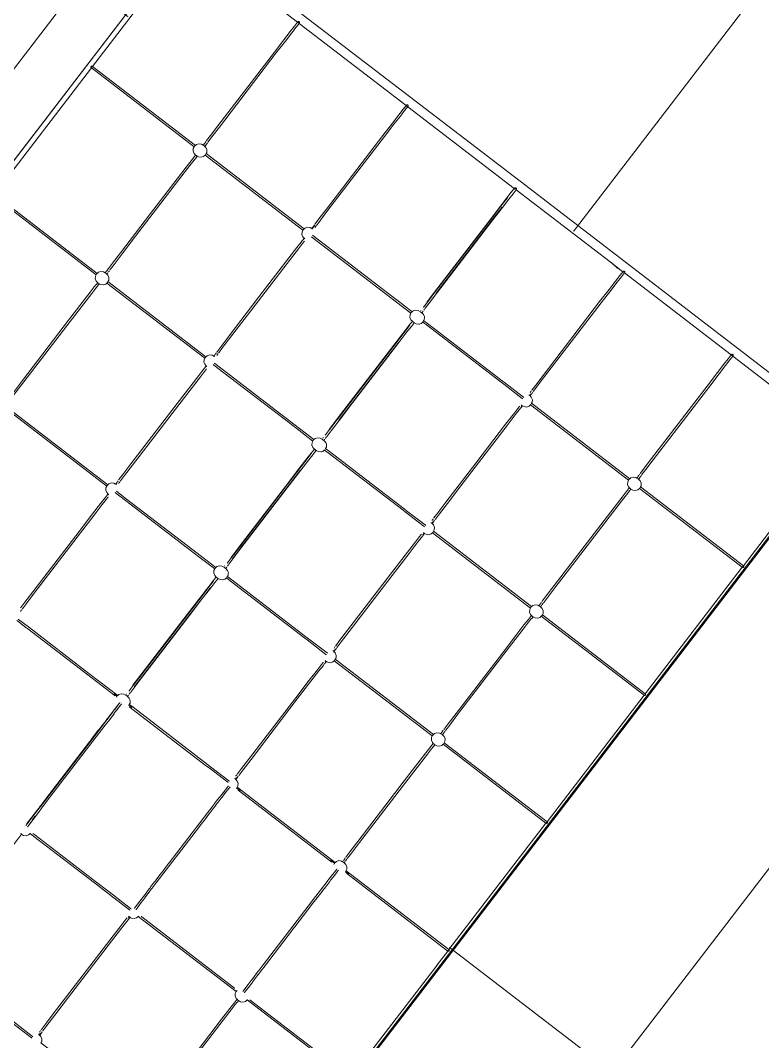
# Model space of a CAD drawing. Header units: metres. Extents: x 2712 to 2857, y 1386 to 1404.
# Drawn here: x 2717.878 to 2718.572, y 1393.608 to 1394.563 of the extents above; entities that cross this region are included whole.
import ezdxf

# ---------------------------------------------------------------- set-up
doc = ezdxf.new("R2010")
doc.units = ezdxf.units.M
doc.set_wipeout_variables(frame=1)
doc.layers.add('MOBILIARIO', color=35, linetype='Continuous', lineweight=0)

msp = doc.modelspace()

# ---------------------------------------------------------------- hatches: boundary and pattern name
at = {"layer": 'MOBILIARIO', "lineweight": 5, "true_color": 0xc7c8ca}
h = msp.add_hatch(dxfattribs=at)
h.set_pattern_fill('ANSI37', color=9, scale=0.16, angle=187.5)
h.set_pattern_definition([(232.5, (2961.3069, 1433.8867), (0.4030235, -0.3092508), []), (322.5, (2961.3069, 1433.8867), (0.3092508, 0.4030235), [])])
h.paths.add_polyline_path([(2720.72921, 1393.10169), (2717.54582, 1395.53835), (2715.71802, 1393.13999), (2718.90141, 1390.70333)])

# ---------------------------------------------------------------- next in the draw order: wipeouts: each hides what was drawn before it
msp.add_wipeout([(2716.84192, 1393.08188), (2717.449, 1392.61452), (2718.64615, 1394.17361), (2718.0358, 1394.64127), (2716.84259, 1393.08271)]).dxf.layer = 'MOBILIARIO'

# ---------------------------------------------------------------- next in the draw order: linework, layer by layer
at = {"layer": 'MOBILIARIO'}
for p, q in [((2718.13784, 1394.56087), (2718.13765, 1394.56101)), ((2718.13836, 1394.56047), (2718.13803, 1394.56072)), ((2717.9438, 1394.51952), (2717.94385, 1394.51973)), ((2717.94454, 1394.5192), (2717.94431, 1394.5189)), ((2717.94493, 1394.51971), (2717.94468, 1394.51937)), ((2718.2393, 1394.48303), (2718.23904, 1394.48322)), ((2718.23977, 1394.48266), (2718.23951, 1394.48286)), ((2718.04224, 1394.43662), (2718.04246, 1394.4365)), ((2718.34063, 1394.40529), (2718.34045, 1394.40542)), ((2718.34115, 1394.40488), (2718.341, 1394.405)), ((2718.15082, 1394.36816), (2718.15118, 1394.36796)), ((2718.14369, 1394.35887), (2718.14363, 1394.35878)), ((2717.95993, 1394.32743), (2717.96001, 1394.32755)), ((2718.44209, 1394.32744), (2718.44183, 1394.32764)), ((2718.44257, 1394.32708), (2718.4423, 1394.32728)), ((2718.25238, 1394.29172), (2718.2525, 1394.29189)), ((2718.24514, 1394.28098), (2718.24525, 1394.28092)), ((2718.24587, 1394.2804), (2718.24531, 1394.28098)), ((2718.2548, 1394.28144), (2718.255, 1394.28182)), ((2718.05947, 1394.24908), (2718.05918, 1394.24871)), ((2718.5435, 1394.24964), (2718.54325, 1394.24984)), ((2718.54405, 1394.24922), (2718.54379, 1394.24942)), ((2718.05205, 1394.23941), (2718.05178, 1394.23907)), ((2718.35362, 1394.21257), (2718.35398, 1394.21238)), ((2718.34677, 1394.20299), (2718.34649, 1394.20328)), ((2718.16083, 1394.17236), (2718.16064, 1394.17215)), ((2718.16129, 1394.17246), (2718.16135, 1394.17254)), ((2718.16143, 1394.17265), (2718.16152, 1394.17277)), ((2718.16177, 1394.17), (2718.16266, 1394.1712)), ((2718.16236, 1394.16111), (2718.16257, 1394.16128)), ((2718.16284, 1394.16153), (2718.163, 1394.16167)), ((2717.96762, 1394.12937), (2717.96727, 1394.12891)), ((2717.96014, 1394.11961), (2717.95994, 1394.11935)), ((2718.4576, 1394.12586), (2718.45797, 1394.12664)), ((2718.26198, 1394.09312), (2718.26233, 1394.09293)), ((2718.25512, 1394.08353), (2718.25485, 1394.08382)), ((2718.06899, 1394.05265), (2718.06879, 1394.05243)), ((2718.55338, 1394.05162), (2718.55361, 1394.05192)), ((2718.55374, 1394.0521), (2718.554, 1394.05243)), ((2718.06159, 1394.04173), (2718.06179, 1394.04162)), ((2718.07053, 1394.04138), (2718.07072, 1394.04154)), ((2718.07085, 1394.04166), (2718.07101, 1394.0418)), ((2718.07124, 1394.04217), (2718.07134, 1394.04235)), ((2718.36456, 1394.01441), (2718.36545, 1394.01562)), ((2718.36599, 1394.00648), (2718.36617, 1394.00687)), ((2718.17007, 1393.97332), (2718.17042, 1393.97313)), ((2718.16322, 1393.96373), (2718.16294, 1393.96402)), ((2717.9676, 1393.92983), (2717.96805, 1393.9307)), ((2717.97714, 1393.93293), (2717.97694, 1393.93271)), ((2718.46176, 1393.9322), (2718.46189, 1393.93237)), ((2718.46215, 1393.9327), (2718.46239, 1393.93302)), ((2718.27365, 1393.88608), (2718.2738, 1393.88622)), ((2718.27403, 1393.88659), (2718.27431, 1393.88716)), ((2718.07822, 1393.8536), (2718.07858, 1393.85341)), ((2718.36991, 1393.81248), (2718.36979, 1393.81232)), ((2718.37018, 1393.81282), (2718.3703, 1393.81299)), ((2717.8778, 1393.80235), (2717.87793, 1393.80228)), ((2717.87848, 1393.80182), (2717.87807, 1393.80225)), ((2718.1717, 1393.77445), (2718.16793, 1393.77735)), ((2718.1823, 1393.76709), (2718.18247, 1393.76746)), ((2717.97953, 1393.7243), (2717.97898, 1393.72487)), ((2718.27808, 1393.69277), (2718.27834, 1393.69312)), ((2718.07863, 1393.65538), (2718.07975, 1393.65452)), ((2717.8944, 1393.61462), (2717.89509, 1393.61424))]:
    msp.add_line(p, q, dxfattribs=at)
for points in [[(2718.02815, 1394.6344), (2718.0277, 1394.63404), (2718.02705, 1394.63332), (2718.02635, 1394.63251), (2718.02378, 1394.62948), (2718.02078, 1394.62578), (2718.00974, 1394.61156), (2717.97903, 1394.57167), (2716.89401, 1393.15738), (2716.86344, 1393.11739)], [(2718.05126, 1394.44413), (2718.05029, 1394.44515), (2718.04943, 1394.44603), (2718.04887, 1394.44634), (2718.04713, 1394.4473), (2718.04469, 1394.44768), (2718.04246, 1394.4469), (2718.04157, 1394.4461), (2717.94519, 1394.52004), (2718.02579, 1394.6251), (2718.03127, 1394.63202), (2718.03434, 1394.63535), (2718.03619, 1394.63639), (2718.03799, 1394.63648), (2718.04114, 1394.63481), (2718.047, 1394.63056), (2718.13712, 1394.56142), (2718.13722, 1394.56134), (2718.13732, 1394.56126)], [(2718.62941, 1394.19444), (2718.62845, 1394.19517), (2718.60808, 1394.21092), (2718.34536, 1394.4127), (2718.34533, 1394.41272), (2718.34529, 1394.41274), (2718.09072, 1394.60787), (2718.08237, 1394.61425), (2718.06188, 1394.62985), (2718.06092, 1394.63058), (2718.06086, 1394.63063), (2718.05126, 1394.63784)], [(2716.84512, 1393.09215), (2716.84531, 1393.09259), (2716.84586, 1393.09383), (2716.85312, 1393.10441), (2716.86706, 1393.12293), (2718.00435, 1394.60543), (2718.01862, 1394.62369), (2718.02696, 1394.63345), (2718.02703, 1394.63333), (2718.02705, 1394.63332), (2718.02719, 1394.63309)], [(2718.13772, 1394.56199), (2718.13752, 1394.56189), (2718.13737, 1394.56173), (2718.13712, 1394.56142), (2718.13613, 1394.56017), (2718.13429, 1394.55783), (2718.13026, 1394.55266), (2718.12429, 1394.54495), (2718.11542, 1394.53343), (2718.06251, 1394.46445), (2718.05558, 1394.45535), (2718.05205, 1394.45067), (2718.05182, 1394.45035)], [(2718.13772, 1394.56199), (2718.13793, 1394.56203), (2718.13817, 1394.56203), (2718.13841, 1394.56196), (2718.13861, 1394.56183), (2718.13879, 1394.56166), (2718.13891, 1394.56146), (2718.13898, 1394.56124), (2718.13899, 1394.56101), (2718.13894, 1394.56079), (2718.13884, 1394.5606), (2718.13859, 1394.56029), (2718.1376, 1394.55905), (2718.13576, 1394.5567), (2718.13173, 1394.55153), (2718.12576, 1394.54382), (2718.11689, 1394.53231), (2718.06398, 1394.46332), (2718.05705, 1394.45422), (2718.05352, 1394.44954), (2718.05329, 1394.44922)], [(2718.13722, 1394.56134), (2718.13726, 1394.56153), (2718.13737, 1394.56173)], [(2718.13848, 1394.56037), (2718.13851, 1394.56035), (2718.13859, 1394.56029), (2718.23869, 1394.48349), (2718.23878, 1394.48342), (2718.23882, 1394.48339)], [(2718.13884, 1394.5606), (2718.13868, 1394.56045), (2718.13851, 1394.56035)], [(2717.94416, 1394.5187), (2717.944, 1394.51886), (2717.94386, 1394.51908), (2717.94381, 1394.51929), (2717.94378, 1394.5193), (2717.9438, 1394.51952), (2717.94377, 1394.51953), (2717.94382, 1394.51975), (2717.94393, 1394.51994), (2717.94409, 1394.5201), (2717.94429, 1394.5202), (2717.94431, 1394.52019), (2717.94451, 1394.52025), (2717.94453, 1394.52023), (2717.94475, 1394.52024), (2717.94477, 1394.52022), (2717.94499, 1394.52016), (2717.94519, 1394.52004)], [(2717.94395, 1394.51993), (2717.94411, 1394.52008), (2717.94431, 1394.52019)], [(2717.94548, 1394.51967), (2717.94536, 1394.51988), (2717.94519, 1394.52004), (2717.94504, 1394.51985)], [(2718.04222, 1394.43664), (2718.04177, 1394.4371), (2718.0404, 1394.43853), (2718.0394, 1394.44079), (2718.03957, 1394.44314), (2718.04044, 1394.44484), (2717.94416, 1394.5187), (2717.85333, 1394.40032), (2717.94967, 1394.32641), (2717.95081, 1394.32745), (2717.95304, 1394.32822), (2717.95548, 1394.32784), (2717.95722, 1394.32688)], [(2717.94418, 1394.51873), (2717.94416, 1394.5187), (2717.94437, 1394.51858)], [(2718.23928, 1394.48407), (2718.23909, 1394.48396), (2718.23894, 1394.4838), (2718.23869, 1394.48349), (2718.2377, 1394.48225), (2718.23586, 1394.47991), (2718.23183, 1394.47473), (2718.22586, 1394.46702), (2718.21699, 1394.45551), (2718.16408, 1394.38652), (2718.15715, 1394.37742), (2718.15362, 1394.37274), (2718.15339, 1394.37243)], [(2718.23928, 1394.48407), (2718.23951, 1394.48412), (2718.23975, 1394.4841), (2718.23998, 1394.48403), (2718.24018, 1394.48391), (2718.24036, 1394.48374), (2718.24048, 1394.48354), (2718.24055, 1394.48331), (2718.24056, 1394.48309), (2718.24051, 1394.48287), (2718.2404, 1394.48268), (2718.24016, 1394.48237), (2718.23916, 1394.48112), (2718.23733, 1394.47878), (2718.2333, 1394.47361), (2718.22733, 1394.4659), (2718.21846, 1394.45438), (2718.16555, 1394.38539), (2718.15862, 1394.3763), (2718.15509, 1394.37162), (2718.15486, 1394.3713)], [(2718.23878, 1394.48342), (2718.23883, 1394.48361), (2718.23894, 1394.4838)], [(2718.24005, 1394.48245), (2718.24007, 1394.48243), (2718.24016, 1394.48237), (2718.33991, 1394.40584), (2718.34001, 1394.40576), (2718.34011, 1394.40568)], [(2718.2404, 1394.48268), (2718.24025, 1394.48252), (2718.24007, 1394.48243)], [(2718.04044, 1394.44484), (2718.04067, 1394.44529), (2718.04157, 1394.4461)], [(2718.04887, 1394.44634), (2718.04906, 1394.4466), (2718.05031, 1394.44828), (2718.05039, 1394.44839)], [(2718.05029, 1394.44515), (2718.05053, 1394.44547), (2718.05178, 1394.44715), (2718.05212, 1394.44765), (2718.05288, 1394.44867)], [(2718.05063, 1394.44874), (2718.05066, 1394.44878), (2718.05146, 1394.44987)], [(2718.15336, 1394.37147), (2718.15082, 1394.36816), (2718.15041, 1394.36839), (2718.14888, 1394.36923), (2718.14644, 1394.36961), (2718.14421, 1394.36883), (2718.14333, 1394.36803), (2718.05153, 1394.43846), (2718.05209, 1394.43951), (2718.05226, 1394.44187), (2718.05126, 1394.44413)], [(2717.96003, 1394.33071), (2717.96027, 1394.33103), (2717.96399, 1394.33596), (2717.97145, 1394.34575), (2717.99943, 1394.38228), (2718.02746, 1394.41877), (2718.03499, 1394.42851), (2718.03879, 1394.43338), (2718.04031, 1394.4353), (2718.04071, 1394.43576), (2718.04177, 1394.4371)], [(2718.0433, 1394.43604), (2718.04218, 1394.43463), (2718.04178, 1394.43417), (2718.04026, 1394.43225), (2718.03646, 1394.42738), (2718.02893, 1394.41764), (2717.9856, 1394.3612), (2717.97291, 1394.34462), (2717.96546, 1394.33483), (2717.96174, 1394.3299), (2717.96151, 1394.32959)], [(2718.14333, 1394.36803), (2718.14243, 1394.36722), (2718.1422, 1394.36677), (2718.0506, 1394.43704), (2718.04921, 1394.43575), (2718.04697, 1394.43498), (2718.04454, 1394.43536), (2718.0433, 1394.43604), (2718.04285, 1394.43629)], [(2718.0506, 1394.43704), (2718.05099, 1394.43737), (2718.05153, 1394.43846)], [(2718.341, 1394.40625), (2718.34124, 1394.40624), (2718.34136, 1394.4062), (2718.34146, 1394.40618), (2718.34152, 1394.40614), (2718.34167, 1394.40605), (2718.34184, 1394.40588), (2718.34197, 1394.40568), (2718.34204, 1394.40545), (2718.34205, 1394.40522), (2718.342, 1394.40501), (2718.34189, 1394.40481), (2718.34165, 1394.4045), (2718.34065, 1394.40326), (2718.33882, 1394.40092), (2718.33479, 1394.39574), (2718.32882, 1394.38803), (2718.31995, 1394.37652), (2718.26703, 1394.30753), (2718.26011, 1394.29844), (2718.25658, 1394.29375), (2718.25635, 1394.29344)], [(2718.33972, 1394.4056), (2718.33892, 1394.40459), (2718.33708, 1394.40225), (2718.33305, 1394.39707), (2718.32709, 1394.38936), (2718.31821, 1394.37785), (2718.2653, 1394.30886), (2718.25837, 1394.29977), (2718.2582, 1394.29954)], [(2718.33991, 1394.40584), (2718.34016, 1394.40614), (2718.34031, 1394.4063), (2718.34051, 1394.40641), (2718.34072, 1394.40645), (2718.34096, 1394.40645), (2718.3412, 1394.40637), (2718.34141, 1394.40625), (2718.34146, 1394.40618)], [(2718.34001, 1394.40576), (2718.34005, 1394.40595), (2718.34016, 1394.40614)], [(2718.34142, 1394.40468), (2718.34156, 1394.40457), (2718.34165, 1394.4045), (2718.42952, 1394.33709), (2718.44148, 1394.32791), (2718.44158, 1394.32784), (2718.44162, 1394.32781)], [(2718.34189, 1394.40481), (2718.34173, 1394.40466), (2718.34156, 1394.40457)], [(2718.34163, 1394.406), (2718.34171, 1394.40588), (2718.34178, 1394.40566), (2718.34179, 1394.40546)], [(2717.94875, 1394.31908), (2717.94776, 1394.32133), (2717.94793, 1394.32369), (2717.94864, 1394.32507), (2717.85231, 1394.39898), (2717.76149, 1394.2806), (2717.85784, 1394.20668), (2717.85891, 1394.20765), (2717.86114, 1394.20842), (2717.86357, 1394.20805), (2717.86532, 1394.20709), (2717.86588, 1394.20678), (2717.86673, 1394.20589), (2717.86771, 1394.20487), (2717.86871, 1394.20262), (2717.86854, 1394.20026), (2717.86786, 1394.19899), (2717.95959, 1394.12861), (2717.96066, 1394.12958), (2717.96289, 1394.13036), (2717.96533, 1394.12998), (2717.96686, 1394.12913), (2717.96727, 1394.12891), (2717.96763, 1394.12871)], [(2718.33347, 1394.39707), (2718.33332, 1394.39687), (2718.32735, 1394.38916), (2718.31848, 1394.37765), (2718.26557, 1394.30866), (2718.25864, 1394.29956), (2718.25511, 1394.29488), (2718.25488, 1394.29456)], [(2718.32864, 1394.38835), (2718.32855, 1394.38824), (2718.31968, 1394.37672), (2718.26677, 1394.30774), (2718.2667, 1394.30764)], [(2718.14398, 1394.35857), (2718.14369, 1394.35887), (2718.14336, 1394.35921), (2718.14216, 1394.36046), (2718.14116, 1394.36272), (2718.14133, 1394.36508), (2718.1422, 1394.36677)], [(2718.15041, 1394.36839), (2718.15063, 1394.36867), (2718.15188, 1394.37035), (2718.15222, 1394.37085), (2718.15299, 1394.37189)], [(2718.15338, 1394.36927), (2718.15369, 1394.36973), (2718.15446, 1394.37077)], [(2718.06161, 1394.25279), (2718.06184, 1394.25311), (2718.06556, 1394.25803), (2718.07301, 1394.26783), (2718.101, 1394.30436), (2718.12903, 1394.34084), (2718.13656, 1394.35059), (2718.14036, 1394.35545), (2718.14188, 1394.35737), (2718.14228, 1394.35784), (2718.14336, 1394.35921)], [(2718.14371, 1394.35667), (2718.14335, 1394.35625), (2718.14182, 1394.35433), (2718.13803, 1394.34946), (2718.1305, 1394.33972), (2718.08717, 1394.28327), (2718.07448, 1394.2667), (2718.06702, 1394.25691), (2718.06331, 1394.25198), (2718.06307, 1394.25167)], [(2718.24501, 1394.28106), (2718.24456, 1394.28152), (2718.24319, 1394.28295), (2718.24219, 1394.28521), (2718.24237, 1394.28756), (2718.24323, 1394.28926), (2718.21641, 1394.30983), (2718.15983, 1394.35324), (2718.15057, 1394.36035), (2718.15007, 1394.36073)], [(2718.25261, 1394.29005), (2718.25222, 1394.29045), (2718.24992, 1394.29172), (2718.24748, 1394.29209), (2718.24525, 1394.29132), (2718.24436, 1394.29052), (2718.22996, 1394.30157), (2718.22951, 1394.30191), (2718.21737, 1394.31122), (2718.16088, 1394.35456), (2718.15155, 1394.36172), (2718.15106, 1394.3621)], [(2717.95828, 1394.32827), (2717.95808, 1394.32805), (2717.95722, 1394.32688), (2717.95778, 1394.32658), (2717.95864, 1394.32569), (2717.95962, 1394.32467)], [(2717.95999, 1394.33065), (2717.95888, 1394.32917), (2717.95881, 1394.32906), (2717.95846, 1394.32856)], [(2717.96025, 1394.32789), (2717.96028, 1394.32793), (2717.961, 1394.3289)], [(2718.44208, 1394.32849), (2718.44188, 1394.32838), (2718.44173, 1394.32822), (2718.44148, 1394.32791), (2718.44049, 1394.32667), (2718.43865, 1394.32432), (2718.43462, 1394.31915), (2718.42865, 1394.31144), (2718.41978, 1394.29993), (2718.36687, 1394.23094), (2718.35994, 1394.22184), (2718.35641, 1394.21716), (2718.35618, 1394.21685)], [(2718.43665, 1394.3311), (2718.43549, 1394.33226), (2718.42952, 1394.33709)], [(2718.44158, 1394.32784), (2718.44162, 1394.32803), (2718.44173, 1394.32822)], [(2718.44208, 1394.32849), (2718.4423, 1394.32853), (2718.44254, 1394.32852), (2718.44277, 1394.32845), (2718.44298, 1394.32833), (2718.44315, 1394.32816), (2718.44327, 1394.32796), (2718.44334, 1394.32773), (2718.44335, 1394.3275), (2718.4433, 1394.32729), (2718.4432, 1394.32709), (2718.44295, 1394.32678), (2718.54297, 1394.25005), (2718.54306, 1394.24998), (2718.54317, 1394.24989)], [(2717.94864, 1394.32507), (2717.94903, 1394.32583), (2717.94967, 1394.32641)], [(2718.05142, 1394.24834), (2718.05078, 1394.24776), (2718.0504, 1394.24701), (2717.95871, 1394.31735), (2717.95756, 1394.3163), (2717.95533, 1394.31552), (2717.95289, 1394.3159), (2717.95166, 1394.31659), (2717.95058, 1394.31718), (2717.95013, 1394.31764), (2717.94875, 1394.31908)], [(2717.95864, 1394.32569), (2717.95869, 1394.32575), (2717.95959, 1394.32697)], [(2717.95871, 1394.31735), (2717.95935, 1394.31791), (2717.95973, 1394.3187)], [(2718.05954, 1394.24851), (2718.05918, 1394.24871), (2718.05877, 1394.24893), (2718.05724, 1394.24978), (2718.0548, 1394.25015), (2718.05257, 1394.24938), (2718.05142, 1394.24834), (2717.95973, 1394.3187), (2717.96044, 1394.32006), (2717.96061, 1394.32241), (2717.95962, 1394.32467)], [(2718.44284, 1394.32687), (2718.44287, 1394.32685), (2718.44295, 1394.32678), (2718.44196, 1394.32554), (2718.44012, 1394.3232), (2718.43609, 1394.31802), (2718.43012, 1394.31031), (2718.42125, 1394.2988), (2718.36834, 1394.22981), (2718.36141, 1394.22072), (2718.35788, 1394.21603), (2718.35765, 1394.21572)], [(2718.4432, 1394.32709), (2718.44304, 1394.32694), (2718.44287, 1394.32685)], [(2717.95013, 1394.31764), (2717.94886, 1394.31604), (2717.94847, 1394.31558), (2717.94694, 1394.31366), (2717.94315, 1394.30879), (2717.93562, 1394.29905), (2717.9229, 1394.28251), (2717.8796, 1394.22603), (2717.87214, 1394.21624), (2717.86842, 1394.21131), (2717.86819, 1394.21099)], [(2717.95166, 1394.31659), (2717.95163, 1394.31655), (2717.95033, 1394.31492), (2717.94994, 1394.31445), (2717.94841, 1394.31253), (2717.94461, 1394.30766), (2717.93709, 1394.29792), (2717.92436, 1394.28138), (2717.88107, 1394.2249), (2717.87361, 1394.21511), (2717.86989, 1394.21018), (2717.86966, 1394.20987)], [(2718.24323, 1394.28926), (2718.24346, 1394.2897), (2718.24436, 1394.29052)], [(2718.25505, 1394.28192), (2718.25518, 1394.28222), (2718.25569, 1394.28322), (2718.25574, 1394.28327), (2718.25585, 1394.285), (2718.25587, 1394.28502), (2718.25591, 1394.28563), (2718.25494, 1394.28777), (2718.25491, 1394.28788), (2718.25341, 1394.28945), (2718.25308, 1394.28979), (2718.25261, 1394.29005), (2718.25237, 1394.29018)], [(2718.25341, 1394.28945), (2718.25359, 1394.28969), (2718.25453, 1394.29095)], [(2718.25516, 1394.29184), (2718.25518, 1394.29186), (2718.25602, 1394.293)], [(2718.24628, 1394.28017), (2718.24523, 1394.27885), (2718.24484, 1394.27838), (2718.24331, 1394.27646), (2718.23952, 1394.2716), (2718.23199, 1394.26185), (2718.18865, 1394.20541), (2718.17597, 1394.18884), (2718.16851, 1394.17904), (2718.16479, 1394.17412), (2718.16456, 1394.1738)], [(2718.16667, 1394.18023), (2718.16678, 1394.18037), (2718.17424, 1394.19017), (2718.20222, 1394.2267), (2718.23026, 1394.26319), (2718.23778, 1394.27293), (2718.24158, 1394.27779), (2718.24311, 1394.27971), (2718.2435, 1394.28018), (2718.24456, 1394.28152)], [(2718.24594, 1394.28035), (2718.24628, 1394.28017), (2718.24819, 1394.27912), (2718.25063, 1394.27874), (2718.25119, 1394.27894), (2718.25121, 1394.27896), (2718.2528, 1394.27951), (2718.25286, 1394.27951), (2718.25391, 1394.28047), (2718.25426, 1394.2808), (2718.2577, 1394.27816), (2718.32749, 1394.22461), (2718.33004, 1394.22266), (2718.34734, 1394.20939), (2718.34783, 1394.20901)], [(2718.25426, 1394.2808), (2718.25464, 1394.28113), (2718.2547, 1394.28125)], [(2718.3489, 1394.21032), (2718.34841, 1394.21069), (2718.33087, 1394.22414), (2718.32993, 1394.22487), (2718.32861, 1394.22588), (2718.25872, 1394.2795), (2718.2554, 1394.28205), (2718.25518, 1394.28222)], [(2718.1631, 1394.17493), (2718.16333, 1394.17524), (2718.16704, 1394.18017), (2718.1745, 1394.18996), (2718.20249, 1394.22649), (2718.23052, 1394.26298), (2718.23805, 1394.27272), (2718.24184, 1394.27759), (2718.24212, 1394.27793)], [(2718.23179, 1394.26214), (2718.23173, 1394.26206), (2718.18839, 1394.20561), (2718.17571, 1394.18904), (2718.17564, 1394.18896)], [(2718.06003, 1394.25063), (2718.06038, 1394.25113), (2718.06112, 1394.25214)], [(2718.05233, 1394.23911), (2718.05205, 1394.23941), (2718.05172, 1394.23975), (2718.05051, 1394.24101), (2718.04951, 1394.24326), (2718.04969, 1394.24562), (2718.0504, 1394.24701)], [(2718.05877, 1394.24893), (2718.05879, 1394.24896), (2718.05969, 1394.25017)], [(2718.16084, 1394.17073), (2718.16057, 1394.17099), (2718.16004, 1394.17129), (2718.15827, 1394.17226), (2718.15583, 1394.17264), (2718.1536, 1394.17186), (2718.15246, 1394.17083), (2718.12557, 1394.19146), (2718.06895, 1394.2349), (2718.05972, 1394.24198), (2718.05923, 1394.24236)], [(2718.06153, 1394.24955), (2718.06185, 1394.25001), (2718.0619, 1394.25008), (2718.06259, 1394.25101)], [(2718.54356, 1394.25062), (2718.54337, 1394.25052), (2718.54322, 1394.25036), (2718.54297, 1394.25005), (2718.54198, 1394.24881), (2718.54014, 1394.24646), (2718.53611, 1394.24129), (2718.53014, 1394.23358), (2718.52127, 1394.22206), (2718.46836, 1394.15308), (2718.46143, 1394.14398), (2718.4579, 1394.1393), (2718.45767, 1394.13898)], [(2718.54421, 1394.2491), (2718.54435, 1394.24899), (2718.54444, 1394.24892), (2718.63209, 1394.18168), (2718.63828, 1394.17668), (2718.64142, 1394.17354), (2718.64243, 1394.17128), (2718.64228, 1394.16893), (2718.64006, 1394.16496), (2718.63486, 1394.15782), (2718.55425, 1394.05277), (2718.45797, 1394.12664), (2718.45853, 1394.12769), (2718.4587, 1394.13004), (2718.45771, 1394.1323)], [(2718.54356, 1394.25062), (2718.54378, 1394.25066), (2718.54403, 1394.25066), (2718.54425, 1394.25059), (2718.54446, 1394.25046), (2718.54464, 1394.2503), (2718.54476, 1394.25009), (2718.54483, 1394.24987), (2718.54484, 1394.24964), (2718.54479, 1394.24942), (2718.54468, 1394.24923), (2718.54444, 1394.24892), (2718.54345, 1394.24768), (2718.54161, 1394.24534), (2718.53758, 1394.24016), (2718.53161, 1394.23245), (2718.52274, 1394.22094), (2718.46983, 1394.15195), (2718.4629, 1394.14285), (2718.45937, 1394.13817), (2718.45914, 1394.13786)], [(2718.54306, 1394.24998), (2718.54311, 1394.25017), (2718.54322, 1394.25036)], [(2718.54468, 1394.24923), (2718.54453, 1394.24908), (2718.54435, 1394.24899)], [(2718.05172, 1394.23975), (2718.05043, 1394.23812), (2718.05004, 1394.23765), (2718.04851, 1394.23573), (2718.04471, 1394.23087), (2718.03719, 1394.22113), (2718.02446, 1394.20458), (2717.98117, 1394.14811), (2717.97371, 1394.13831), (2717.96999, 1394.13339), (2717.96976, 1394.13307)], [(2718.05186, 1394.23695), (2718.05151, 1394.23653), (2718.04998, 1394.23461), (2718.04618, 1394.22974), (2718.03866, 1394.22), (2718.02593, 1394.20346), (2717.98264, 1394.14698), (2717.97518, 1394.13719), (2717.97146, 1394.13226), (2717.97123, 1394.13195)], [(2718.15369, 1394.16142), (2718.15337, 1394.1616), (2718.15292, 1394.16206), (2718.15155, 1394.16349), (2718.15055, 1394.16575), (2718.15072, 1394.16811), (2718.15143, 1394.16949), (2718.13666, 1394.18083), (2718.12451, 1394.19015), (2718.06808, 1394.23344), (2718.0587, 1394.24064), (2718.0582, 1394.24102)], [(2718.45771, 1394.1323), (2718.4562, 1394.13387), (2718.45587, 1394.13421), (2718.45465, 1394.13488), (2718.45357, 1394.13548), (2718.45113, 1394.13585), (2718.4489, 1394.13508), (2718.44801, 1394.13428), (2718.35608, 1394.20481), (2718.35664, 1394.20586), (2718.35681, 1394.20822), (2718.35581, 1394.21048), (2718.35467, 1394.21167), (2718.3543, 1394.21205), (2718.35557, 1394.2137)], [(2718.35467, 1394.21167), (2718.35489, 1394.21197), (2718.35614, 1394.21364), (2718.35649, 1394.21414), (2718.35725, 1394.21518)], [(2718.35481, 1394.21497), (2718.35502, 1394.21527), (2718.35579, 1394.21631)], [(2718.35517, 1394.20338), (2718.35554, 1394.20372), (2718.35608, 1394.20481)], [(2717.95959, 1394.12861), (2717.95888, 1394.12797), (2717.95854, 1394.1273), (2717.86688, 1394.19762), (2717.86565, 1394.1965), (2717.86342, 1394.19573), (2717.86099, 1394.19611), (2717.85975, 1394.19679), (2717.8587, 1394.19737)], [(2718.2644, 1394.09721), (2718.26463, 1394.09752), (2718.26835, 1394.10245), (2718.27581, 1394.11224), (2718.30379, 1394.14877), (2718.33183, 1394.18526), (2718.33935, 1394.195), (2718.34315, 1394.19987), (2718.34468, 1394.20179), (2718.34491, 1394.20207)], [(2718.34763, 1394.20251), (2718.34654, 1394.20113), (2718.34614, 1394.20066), (2718.34462, 1394.19874), (2718.34082, 1394.19388), (2718.33329, 1394.18413), (2718.28996, 1394.12769), (2718.27728, 1394.11112), (2718.26982, 1394.10132), (2718.2661, 1394.0964), (2718.26587, 1394.09608)], [(2718.44801, 1394.13428), (2718.44711, 1394.13346), (2718.44688, 1394.13301), (2718.35517, 1394.20338), (2718.35375, 1394.2021), (2718.35152, 1394.20133), (2718.34908, 1394.20171), (2718.34763, 1394.20251), (2718.34718, 1394.20276), (2718.34633, 1394.20166)], [(2717.46402, 1392.62737), (2717.46482, 1392.62826), (2717.90139, 1393.19732), (2717.9039, 1393.20076), (2718.62429, 1394.14007), (2718.63517, 1394.15442), (2718.63797, 1394.15828), (2718.64023, 1394.16155), (2718.64141, 1394.16334), (2718.64211, 1394.16438), (2718.64357, 1394.16671), (2718.64471, 1394.16867), (2718.64548, 1394.17025), (2718.64599, 1394.17154), (2718.64622, 1394.17254)], [(2718.15143, 1394.16949), (2718.15182, 1394.17025), (2718.15246, 1394.17083)], [(2718.1632, 1394.16206), (2718.16327, 1394.16224), (2718.16329, 1394.16224), (2718.16338, 1394.16245), (2718.16388, 1394.16343), (2718.1641, 1394.16381), (2718.1642, 1394.16552), (2718.16422, 1394.16555), (2718.16427, 1394.16617), (2718.16342, 1394.16807), (2718.16327, 1394.16843), (2718.16177, 1394.17), (2718.16143, 1394.17033), (2718.16073, 1394.17072)], [(2718.16324, 1394.172), (2718.16334, 1394.17214), (2718.1642, 1394.17331)], [(2718.6415, 1394.16362), (2718.64141, 1394.16334), (2718.64131, 1394.16298), (2718.63406, 1394.1517), (2718.62013, 1394.13298), (2717.48281, 1392.65044), (2717.46835, 1392.63213), (2717.46482, 1392.62826), (2717.46312, 1392.62604), (2717.45747, 1392.61904), (2717.45374, 1392.61541), (2717.45042, 1392.61428), (2717.44758, 1392.61475), (2717.44682, 1392.61487), (2717.44239, 1392.61742), (2717.43579, 1392.62223), (2717.42873, 1392.62765), (2717.05344, 1392.91557), (2717.04762, 1392.92029), (2717.04452, 1392.92361), (2717.04422, 1392.92499)], [(2718.15027, 1394.15821), (2718.15, 1394.15787), (2718.1462, 1394.15301), (2718.13868, 1394.14326), (2718.12595, 1394.12672), (2718.08266, 1394.07025), (2718.0752, 1394.06045), (2718.07148, 1394.05552), (2718.07125, 1394.05521)], [(2718.15464, 1394.16071), (2718.15339, 1394.15913), (2718.15299, 1394.15866), (2718.15147, 1394.15675), (2718.14767, 1394.15188), (2718.14015, 1394.14214), (2718.12742, 1394.12559), (2718.08413, 1394.06912), (2718.07667, 1394.05932), (2718.07295, 1394.0544), (2718.07271, 1394.05408)], [(2718.15292, 1394.16206), (2718.15165, 1394.16046), (2718.15126, 1394.15999), (2718.14973, 1394.15808), (2718.14594, 1394.15321), (2718.13841, 1394.14347), (2718.12569, 1394.12693), (2718.08239, 1394.07045), (2718.07493, 1394.06066), (2718.07483, 1394.06052)], [(2718.15367, 1394.16152), (2718.15423, 1394.16094), (2718.15464, 1394.16071), (2718.15654, 1394.15966), (2718.15898, 1394.15928), (2718.15953, 1394.15947), (2718.15955, 1394.1595), (2718.1606, 1394.15986), (2718.16063, 1394.15986), (2718.16121, 1394.16006), (2718.16207, 1394.16084), (2718.16236, 1394.16111), (2718.16585, 1394.15843), (2718.23579, 1394.10477), (2718.23797, 1394.1031), (2718.2555, 1394.08965), (2718.256, 1394.08927)], [(2718.25703, 1394.09061), (2718.25653, 1394.09098), (2718.23916, 1394.10431), (2718.23674, 1394.10617), (2718.16686, 1394.15978), (2718.16354, 1394.16233), (2718.16338, 1394.16245)], [(2718.13994, 1394.14242), (2718.13988, 1394.14234), (2718.12716, 1394.1258), (2718.08386, 1394.06932), (2718.0764, 1394.05953), (2718.07626, 1394.05934)], [(2718.45593, 1394.1366), (2718.45616, 1394.13691), (2718.45642, 1394.13729)], [(2718.45648, 1394.13737), (2718.45651, 1394.13741), (2718.45723, 1394.13839)], [(2718.45796, 1394.13625), (2718.45797, 1394.13628), (2718.45881, 1394.13742)], [(2717.96043, 1394.11932), (2717.96014, 1394.11961), (2717.95982, 1394.11995), (2717.95861, 1394.12121), (2717.95761, 1394.12347), (2717.95778, 1394.12582), (2717.95854, 1394.1273)], [(2717.96686, 1394.12913), (2717.96694, 1394.12924), (2717.96819, 1394.13092), (2717.96827, 1394.13103)], [(2717.9685, 1394.13137), (2717.96853, 1394.13142), (2717.96927, 1394.13242)], [(2717.96969, 1394.12983), (2717.97, 1394.13029), (2717.97006, 1394.13036), (2717.97074, 1394.13129)], [(2718.44866, 1394.12481), (2718.44769, 1394.12582), (2718.44684, 1394.12671), (2718.44585, 1394.12896), (2718.44602, 1394.13132), (2718.44688, 1394.13301)], [(2718.45465, 1394.13488), (2718.45491, 1394.13523), (2718.45579, 1394.13641)], [(2718.4562, 1394.13387), (2718.45638, 1394.1341), (2718.45763, 1394.13578), (2718.45771, 1394.1359)], [(2717.95982, 1394.11995), (2717.95858, 1394.1184), (2717.95819, 1394.11794), (2717.95666, 1394.11602), (2717.95287, 1394.11115), (2717.94534, 1394.10141), (2717.93262, 1394.08487), (2717.88932, 1394.02839), (2717.88186, 1394.0186), (2717.87815, 1394.01367), (2717.87791, 1394.01336)], [(2718.06146, 1394.0418), (2718.06102, 1394.04226), (2718.05964, 1394.0437), (2718.05864, 1394.04595), (2718.05881, 1394.04831), (2718.05957, 1394.04978), (2718.04481, 1394.06111), (2718.03266, 1394.07043), (2717.97624, 1394.11372), (2717.96686, 1394.12091), (2717.96636, 1394.12129)], [(2718.06906, 1394.0508), (2718.06867, 1394.0512), (2718.06814, 1394.05149), (2718.06637, 1394.05246), (2718.06393, 1394.05284), (2718.0617, 1394.05207), (2718.06063, 1394.0511), (2718.03372, 1394.07174), (2717.97711, 1394.11518), (2717.96787, 1394.12226), (2717.96738, 1394.12264)], [(2718.45749, 1394.12566), (2718.45743, 1394.12555), (2718.45705, 1394.12521), (2718.55322, 1394.05143), (2718.4624, 1393.93304), (2718.36617, 1394.00687), (2718.36689, 1394.00823), (2718.36706, 1394.01059), (2718.36606, 1394.01285), (2718.36456, 1394.01441), (2718.36423, 1394.01475), (2718.363, 1394.01543), (2718.36192, 1394.01602), (2718.35949, 1394.0164), (2718.35726, 1394.01562), (2718.35611, 1394.01459), (2718.26427, 1394.08505), (2718.26499, 1394.08641), (2718.26516, 1394.08876), (2718.26417, 1394.09102), (2718.26302, 1394.09221), (2718.26266, 1394.09259), (2718.26373, 1394.09398)], [(2718.36589, 1394.01935), (2718.36612, 1394.01966), (2718.36984, 1394.02459), (2718.3773, 1394.03438), (2718.40528, 1394.07091), (2718.43331, 1394.1074), (2718.44084, 1394.11714), (2718.44464, 1394.12201), (2718.44616, 1394.12393), (2718.44656, 1394.12439), (2718.44769, 1394.12582)], [(2718.44907, 1394.12459), (2718.44803, 1394.12327), (2718.44763, 1394.1228), (2718.44611, 1394.12088), (2718.44231, 1394.11601), (2718.43478, 1394.10627), (2718.39145, 1394.04983), (2718.37876, 1394.03325), (2718.3713, 1394.02346), (2718.36759, 1394.01853), (2718.36735, 1394.01822)], [(2718.44873, 1394.12477), (2718.44907, 1394.12459), (2718.45098, 1394.12353), (2718.45342, 1394.12316), (2718.45565, 1394.12393), (2718.45705, 1394.12521)], [(2717.96002, 1394.11723), (2717.95966, 1394.11681), (2717.95813, 1394.11489), (2717.95434, 1394.11002), (2717.94681, 1394.10028), (2717.93409, 1394.08374), (2717.89079, 1394.02726), (2717.88333, 1394.01747), (2717.87961, 1394.01254), (2717.87938, 1394.01223)], [(2718.26296, 1394.09525), (2718.26317, 1394.09555), (2718.26391, 1394.09655)], [(2718.26302, 1394.09221), (2718.26305, 1394.09225), (2718.26429, 1394.09392), (2718.26464, 1394.09442), (2718.26469, 1394.09449), (2718.26538, 1394.09543)], [(2718.25307, 1394.08235), (2718.25283, 1394.08207), (2718.25273, 1394.08194), (2718.2513, 1394.08015), (2718.24751, 1394.07529), (2718.23998, 1394.06554), (2718.22726, 1394.049), (2718.18396, 1393.99253), (2718.1765, 1393.98273), (2718.17278, 1393.9778), (2718.17255, 1393.97749)], [(2718.25599, 1394.08305), (2718.25469, 1394.08141), (2718.2543, 1394.08094), (2718.25277, 1394.07903), (2718.24898, 1394.07416), (2718.24145, 1394.06442), (2718.22873, 1394.04787), (2718.18543, 1393.9914), (2718.17797, 1393.9816), (2718.17425, 1393.97668), (2718.17402, 1393.97636)], [(2718.35611, 1394.01459), (2718.35547, 1394.01401), (2718.35508, 1394.01325), (2718.26326, 1394.0837), (2718.26211, 1394.08265), (2718.25988, 1394.08187), (2718.25744, 1394.08225), (2718.25599, 1394.08305), (2718.25553, 1394.0833), (2718.25449, 1394.08194)], [(2718.26326, 1394.0837), (2718.26389, 1394.08426), (2718.26427, 1394.08505)], [(2718.05957, 1394.04978), (2718.05991, 1394.05045), (2718.06063, 1394.0511)], [(2718.07152, 1394.04275), (2718.07202, 1394.04374), (2718.07219, 1394.04402), (2718.07231, 1394.04574), (2718.07236, 1394.04637), (2718.07149, 1394.04832), (2718.07136, 1394.04863), (2718.06986, 1394.0502), (2718.06953, 1394.05054), (2718.06906, 1394.0508), (2718.06882, 1394.05093)], [(2718.06986, 1394.0502), (2718.0699, 1394.05025), (2718.07084, 1394.05152)], [(2718.07146, 1394.05239), (2718.07149, 1394.05243), (2718.07235, 1394.05359)], [(2718.55419, 1394.05268), (2718.55425, 1394.05277), (2718.55444, 1394.05259), (2718.55456, 1394.05239), (2718.55464, 1394.05216), (2718.55465, 1394.05194), (2718.55459, 1394.05172), (2718.55449, 1394.05153), (2718.55433, 1394.05137), (2718.55413, 1394.05127), (2718.55391, 1394.05122), (2718.55368, 1394.05123), (2718.55345, 1394.0513), (2718.55322, 1394.05143), (2718.55325, 1394.05145)], [(2718.06102, 1394.04226), (2718.05981, 1394.04074), (2718.05942, 1394.04028), (2718.05789, 1394.03836), (2718.05409, 1394.03349), (2718.04657, 1394.02375), (2718.03384, 1394.00721), (2717.99055, 1393.95073), (2717.98309, 1393.94094), (2717.98298, 1393.9408)], [(2718.06176, 1394.04172), (2718.06232, 1394.04114), (2718.06274, 1394.04091), (2718.06464, 1394.03986), (2718.06707, 1394.03949), (2718.06764, 1394.03969), (2718.06887, 1394.04012), (2718.06889, 1394.04012), (2718.06931, 1394.04026), (2718.07023, 1394.04109), (2718.07053, 1394.04138), (2718.07401, 1394.03871), (2718.14394, 1393.98505), (2718.14612, 1393.98338), (2718.16365, 1393.96993), (2718.16415, 1393.96955)], [(2718.16519, 1393.97088), (2718.16469, 1393.97126), (2718.14731, 1393.98459), (2718.14489, 1393.98645), (2718.0717, 1394.04261), (2718.07152, 1394.04275), (2718.0714, 1394.04248)], [(2718.05843, 1394.0385), (2718.05815, 1394.03815), (2718.05436, 1394.03329), (2718.04683, 1394.02355), (2718.03411, 1394.007), (2717.99081, 1393.95053), (2717.98335, 1393.94073), (2717.97963, 1393.93581), (2717.9794, 1393.9355)], [(2718.06274, 1394.04091), (2718.06154, 1394.03941), (2718.06115, 1394.03895), (2718.05962, 1394.03703), (2718.05583, 1394.03216), (2718.0483, 1394.02242), (2718.03558, 1394.00588), (2717.99228, 1393.9494), (2717.98482, 1393.93961), (2717.9811, 1393.93468), (2717.98087, 1393.93436)], [(2718.05571, 1394.03255), (2718.05556, 1394.03236), (2718.04803, 1394.02262), (2718.03531, 1394.00608), (2717.99202, 1393.9496), (2717.98456, 1393.93981), (2717.98441, 1393.93962)], [(2718.35702, 1394.00536), (2718.35605, 1394.00636), (2718.3552, 1394.00725), (2718.3542, 1394.00951), (2718.35437, 1394.01186), (2718.35508, 1394.01325)], [(2718.363, 1394.01543), (2718.36307, 1394.01551), (2718.36395, 1394.01669)], [(2718.36408, 1394.01688), (2718.36431, 1394.01719), (2718.36459, 1394.01759)], [(2718.36463, 1394.01765), (2718.36466, 1394.01769), (2718.36532, 1394.01858)], [(2718.36576, 1394.01603), (2718.36578, 1394.01606), (2718.36613, 1394.01656), (2718.36699, 1394.01773)], [(2717.97721, 1393.93107), (2717.97682, 1393.93147), (2717.97629, 1393.93177), (2717.97452, 1393.93274), (2717.97208, 1393.93312), (2717.96985, 1393.93235), (2717.96879, 1393.93139), (2717.94194, 1393.952), (2717.88519, 1393.99553), (2717.87603, 1394.00256), (2717.87554, 1394.00294)], [(2717.87784, 1394.01012), (2717.87816, 1394.01057), (2717.87821, 1394.01064), (2717.8789, 1394.01157)], [(2718.36548, 1394.00581), (2718.36514, 1394.00553), (2718.46137, 1393.9317), (2718.37055, 1393.81333), (2718.27431, 1393.88716), (2718.27498, 1393.88844), (2718.27515, 1393.89079), (2718.27416, 1393.89305), (2718.27265, 1393.89461), (2718.27232, 1393.89495), (2718.2711, 1393.89563), (2718.27002, 1393.89622), (2718.26758, 1393.8966), (2718.26535, 1393.89583), (2718.26428, 1393.89486), (2718.17241, 1393.96534), (2718.17309, 1393.96661), (2718.17326, 1393.96897), (2718.17226, 1393.97122), (2718.17112, 1393.97242), (2718.17075, 1393.97279), (2718.17188, 1393.97427)], [(2718.35605, 1394.00636), (2718.35601, 1394.00631), (2718.35471, 1394.00467), (2718.35432, 1394.00421), (2718.35279, 1394.00229), (2718.349, 1393.99742), (2718.34147, 1393.98768), (2718.32875, 1393.97114), (2718.28545, 1393.91466), (2718.27799, 1393.90487), (2718.27427, 1393.89994), (2718.27404, 1393.89963)], [(2718.35743, 1394.00513), (2718.35618, 1394.00355), (2718.35579, 1394.00308), (2718.35426, 1394.00116), (2718.35046, 1393.9963), (2718.34294, 1393.98655), (2718.33021, 1393.97001), (2718.28692, 1393.91354), (2718.27946, 1393.90374), (2718.27574, 1393.89882), (2718.27551, 1393.8985)], [(2718.35702, 1394.00536), (2718.35743, 1394.00513), (2718.35934, 1394.00408), (2718.36177, 1394.0037), (2718.364, 1394.00448), (2718.36514, 1394.00553)], [(2718.36563, 1394.00595), (2718.36579, 1394.00609), (2718.36589, 1394.00629)], [(2717.96651, 1393.93102), (2717.96637, 1393.93112), (2717.95296, 1393.94141), (2717.94084, 1393.95071), (2717.88476, 1393.99373), (2717.88447, 1393.99398), (2717.8833, 1393.99485), (2717.87502, 1394.0012), (2717.87453, 1394.00159)], [(2718.17112, 1393.97242), (2718.1712, 1393.97253), (2718.17245, 1393.97421), (2718.17279, 1393.97471), (2718.17285, 1393.97478), (2718.17354, 1393.97571)], [(2718.1713, 1393.97579), (2718.17133, 1393.97583), (2718.17207, 1393.97684)], [(2718.26511, 1393.88556), (2718.26414, 1393.88657), (2718.26329, 1393.88745), (2718.2623, 1393.88971), (2718.26247, 1393.89207), (2718.26322, 1393.89354), (2718.17143, 1393.96397), (2718.17199, 1393.96447), (2718.17241, 1393.96534)], [(2718.16122, 1393.96264), (2718.16098, 1393.96235), (2718.15946, 1393.96043), (2718.15566, 1393.95557), (2718.14813, 1393.94583), (2718.13541, 1393.92928), (2718.09212, 1393.87281), (2718.08466, 1393.86301), (2718.08094, 1393.85809), (2718.08071, 1393.85777)], [(2718.16409, 1393.96326), (2718.16285, 1393.96169), (2718.16245, 1393.96123), (2718.16093, 1393.95931), (2718.15713, 1393.95444), (2718.1496, 1393.9447), (2718.13688, 1393.92816), (2718.09358, 1393.87168), (2718.08612, 1393.86189), (2718.08241, 1393.85696), (2718.08217, 1393.85665)], [(2718.16287, 1393.96251), (2718.16363, 1393.96351), (2718.16409, 1393.96326), (2718.16553, 1393.96246), (2718.16797, 1393.96208), (2718.1702, 1393.96285), (2718.17143, 1393.96397)], [(2717.96513, 1393.93293), (2717.96805, 1393.9307), (2717.96806, 1393.93073), (2717.96879, 1393.93139)], [(2717.97951, 1393.92267), (2717.97955, 1393.92279), (2717.97957, 1393.9228), (2717.97968, 1393.92304), (2717.98018, 1393.92402), (2717.98034, 1393.9243), (2717.98046, 1393.92602), (2717.98051, 1393.92665), (2717.97964, 1393.9286), (2717.97951, 1393.92891), (2717.97801, 1393.93048), (2717.97768, 1393.93082), (2717.97721, 1393.93107), (2717.97697, 1393.9312)], [(2717.97801, 1393.93048), (2717.97805, 1393.93053), (2717.97897, 1393.93176)], [(2717.97955, 1393.93257), (2717.97965, 1393.93271), (2717.98051, 1393.93387)], [(2718.46163, 1393.93203), (2718.46137, 1393.9317), (2718.46159, 1393.93157), (2718.46182, 1393.9315), (2718.46205, 1393.93149), (2718.46228, 1393.93154), (2718.46247, 1393.93165), (2718.46263, 1393.9318), (2718.46274, 1393.932), (2718.46279, 1393.93221), (2718.46278, 1393.93244), (2718.46271, 1393.93266), (2718.46258, 1393.93287), (2718.4624, 1393.93304)], [(2717.95871, 1393.90918), (2717.95952, 1393.91025), (2717.95985, 1393.91067), (2717.9625, 1393.9141), (2717.96272, 1393.91439), (2717.96582, 1393.91838), (2717.96985, 1393.92356), (2717.9703, 1393.92414), (2717.97072, 1393.92468)], [(2717.96514, 1393.91425), (2717.96657, 1393.91609), (2717.9674, 1393.91717), (2717.97143, 1393.92234), (2717.97181, 1393.92283), (2717.97236, 1393.92353)], [(2717.96604, 1393.91843), (2717.96996, 1393.92347), (2717.97041, 1393.92404), (2717.97095, 1393.92473)], [(2717.9794, 1393.92246), (2717.97924, 1393.92215), (2717.97921, 1393.92213), (2717.98193, 1393.92005)], [(2718.07335, 1393.85117), (2718.07286, 1393.85155), (2718.05568, 1393.86473), (2718.05291, 1393.86686), (2717.98317, 1393.92036), (2717.97986, 1393.9229), (2717.97968, 1393.92304)], [(2717.97991, 1393.92074), (2717.98004, 1393.92064), (2717.98217, 1393.919), (2718.05204, 1393.8654), (2718.05434, 1393.86363), (2718.07181, 1393.85022), (2718.07231, 1393.84985)], [(2717.88448, 1393.80867), (2717.88463, 1393.80886), (2717.88563, 1393.8102), (2717.88958, 1393.81544), (2717.89549, 1393.8232), (2717.89797, 1393.82645), (2717.90231, 1393.83213), (2717.94562, 1393.88862), (2717.95724, 1393.90372), (2717.96012, 1393.90745), (2717.96423, 1393.91277), (2717.96549, 1393.91438)], [(2717.96401, 1393.9155), (2717.96276, 1393.91389), (2717.95871, 1393.90865), (2717.95577, 1393.90485), (2717.94415, 1393.88975), (2717.90086, 1393.83328), (2717.89646, 1393.82752), (2717.89402, 1393.82432), (2717.89128, 1393.82072)], [(2717.95871, 1393.90918), (2717.95845, 1393.90886), (2717.95801, 1393.90825), (2717.9579, 1393.9081), (2717.9555, 1393.90505), (2717.9539, 1393.90296), (2717.95138, 1393.89964), (2717.951, 1393.89916), (2717.95098, 1393.89916), (2717.94507, 1393.89148)], [(2718.27224, 1393.89716), (2718.27247, 1393.89747), (2718.27274, 1393.89787)], [(2718.27278, 1393.89793), (2718.27281, 1393.89797), (2718.27347, 1393.89886)], [(2718.27426, 1393.89681), (2718.27428, 1393.89684), (2718.27514, 1393.89801)], [(2717.94507, 1393.89148), (2717.94389, 1393.88995), (2717.94248, 1393.88811), (2717.9006, 1393.83349), (2717.8971, 1393.82891), (2717.89671, 1393.82838), (2717.89619, 1393.82772), (2717.89599, 1393.82741)], [(2718.26322, 1393.89354), (2718.26356, 1393.89421), (2718.26428, 1393.89486)], [(2718.2711, 1393.89563), (2718.27122, 1393.89579), (2718.2721, 1393.89698)], [(2718.27265, 1393.89461), (2718.27269, 1393.89467), (2718.27394, 1393.89634), (2718.27402, 1393.89647)], [(2718.27361, 1393.88605), (2718.27331, 1393.8858), (2718.36953, 1393.81199), (2718.27872, 1393.69362), (2718.18247, 1393.76746), (2718.18313, 1393.76871), (2718.1833, 1393.77107), (2718.18231, 1393.77333), (2718.1808, 1393.77489), (2718.18047, 1393.77523), (2718.17925, 1393.77591), (2718.17817, 1393.7765), (2718.17573, 1393.77688), (2718.1735, 1393.7761), (2718.17244, 1393.77515), (2718.08057, 1393.84563), (2718.08124, 1393.84689), (2718.08141, 1393.84924), (2718.08041, 1393.8515), (2718.07927, 1393.85269), (2718.0789, 1393.85307), (2718.08004, 1393.85455)], [(2718.26414, 1393.88657), (2718.26287, 1393.88496), (2718.26247, 1393.88449), (2718.26095, 1393.88257), (2718.25715, 1393.8777), (2718.24962, 1393.86796), (2718.2369, 1393.85142), (2718.1936, 1393.79494), (2718.18614, 1393.78515), (2718.18243, 1393.78022), (2718.1822, 1393.77991)], [(2718.26553, 1393.88533), (2718.26433, 1393.88383), (2718.26394, 1393.88336), (2718.26241, 1393.88145), (2718.25862, 1393.87658), (2718.25109, 1393.86684), (2718.23837, 1393.85029), (2718.19507, 1393.79382), (2718.18761, 1393.78402), (2718.1839, 1393.7791), (2718.18366, 1393.77878)], [(2718.26511, 1393.88556), (2718.26553, 1393.88533), (2718.26743, 1393.88428), (2718.26987, 1393.8839), (2718.2721, 1393.88468), (2718.27331, 1393.8858)], [(2718.07927, 1393.85581), (2718.07948, 1393.85611), (2718.08022, 1393.85712)], [(2718.07927, 1393.85269), (2718.07936, 1393.85281), (2718.0806, 1393.85449), (2718.08095, 1393.85499), (2718.081, 1393.85506), (2718.08169, 1393.85599)], [(2718.01616, 1393.7738), (2718.01686, 1393.77476), (2718.05275, 1393.8215), (2718.05707, 1393.82713), (2718.05917, 1393.82984), (2718.05954, 1393.83031), (2718.06142, 1393.83275), (2718.06407, 1393.83617), (2718.065, 1393.83737), (2718.06738, 1393.84046), (2718.07142, 1393.84564), (2718.07191, 1393.84627), (2718.07246, 1393.84697)], [(2718.07393, 1393.84585), (2718.07338, 1393.84515), (2718.07288, 1393.84451), (2718.06885, 1393.83933), (2718.06654, 1393.83634), (2718.06646, 1393.83624), (2718.06576, 1393.83534), (2718.06289, 1393.83162), (2718.06256, 1393.8312), (2718.06078, 1393.82896), (2718.06067, 1393.8288), (2718.05994, 1393.82784)], [(2718.0835, 1393.84212), (2718.08011, 1393.84472), (2718.08014, 1393.84475), (2718.08057, 1393.84563)], [(2718.16924, 1393.77548), (2718.16912, 1393.77557), (2718.08155, 1393.84275), (2718.08143, 1393.84284)], [(2717.89599, 1393.82741), (2717.89588, 1393.82725), (2717.89491, 1393.82603), (2717.89375, 1393.82453), (2717.88759, 1393.81642), (2717.8839, 1393.81154)], [(2717.98586, 1393.73105), (2717.986, 1393.73124), (2717.98693, 1393.73248), (2717.99089, 1393.73772), (2717.99378, 1393.74151), (2717.99418, 1393.74203), (2717.99679, 1393.74548), (2717.99859, 1393.74782), (2717.99869, 1393.74797), (2718.00057, 1393.75043), (2718.0011, 1393.75112), (2718.00487, 1393.75605), (2718.04127, 1393.80353), (2718.04435, 1393.80756), (2718.04692, 1393.8109), (2718.04995, 1393.81487), (2718.05251, 1393.81816), (2718.05422, 1393.82038), (2718.05476, 1393.82109), (2718.05854, 1393.826), (2718.05994, 1393.82784), (2718.06064, 1393.82871), (2718.06067, 1393.82875)], [(2717.88299, 1393.80976), (2717.88313, 1393.80996), (2717.88416, 1393.81133), (2717.88812, 1393.81656), (2717.89006, 1393.81912), (2717.89091, 1393.82024)], [(2717.88917, 1393.81544), (2717.88932, 1393.81564), (2717.89136, 1393.81831), (2717.89145, 1393.81839), (2717.89158, 1393.81862)], [(2718.37049, 1393.81323), (2718.37055, 1393.81333), (2718.37074, 1393.81314), (2718.37087, 1393.81294), (2718.37094, 1393.81272), (2718.37095, 1393.81249), (2718.3709, 1393.81227), (2718.37079, 1393.81208), (2718.37063, 1393.81192), (2718.37044, 1393.81182), (2718.37021, 1393.81177), (2718.36998, 1393.81178), (2718.36975, 1393.81185), (2718.36953, 1393.81199), (2718.3696, 1393.81207)], [(2717.98035, 1393.73051), (2717.97985, 1393.73089), (2717.96394, 1393.7431), (2717.94708, 1393.75603), (2717.8903, 1393.79959), (2717.88687, 1393.80222), (2717.88665, 1393.802), (2717.88547, 1393.80094), (2717.88534, 1393.8009), (2717.88387, 1393.80039), (2717.88324, 1393.80016), (2717.88107, 1393.8005), (2717.8808, 1393.80054), (2717.8789, 1393.8016), (2717.87856, 1393.80178)], [(2717.88687, 1393.80222), (2717.88704, 1393.80237), (2717.88756, 1393.80196)], [(2717.98141, 1393.73182), (2717.98092, 1393.7322), (2717.96478, 1393.74458), (2717.95965, 1393.74851), (2717.94815, 1393.75734), (2717.89133, 1393.80093), (2717.88948, 1393.80235), (2717.88942, 1393.8024)], [(2717.8789, 1393.8016), (2717.87785, 1393.80027), (2717.87745, 1393.79981), (2717.87593, 1393.79789), (2717.87213, 1393.79302), (2717.8646, 1393.78328), (2717.82127, 1393.72684), (2717.80859, 1393.71026), (2717.80113, 1393.70047), (2717.79741, 1393.69554), (2717.79717, 1393.69522)], [(2718.01616, 1393.7738), (2718.01581, 1393.77338), (2718.01582, 1393.77336), (2718.01368, 1393.77057), (2718.01121, 1393.76738), (2718.00832, 1393.76358), (2718.00578, 1393.76028), (2718.00579, 1393.76025)], [(2718.17115, 1393.77337), (2718.1717, 1393.77445), (2718.17172, 1393.77449), (2718.17244, 1393.77515)], [(2718.17925, 1393.77591), (2718.17938, 1393.77607), (2718.18025, 1393.77726)], [(2718.18039, 1393.77744), (2718.18062, 1393.77775), (2718.1809, 1393.77815)], [(2718.1808, 1393.77489), (2718.18085, 1393.77495), (2718.18176, 1393.77618)], [(2718.18094, 1393.77821), (2718.18097, 1393.77825), (2718.18163, 1393.77914)], [(2718.18207, 1393.77659), (2718.18209, 1393.77663), (2718.18244, 1393.77713), (2718.1833, 1393.77829)], [(2718.08586, 1393.65429), (2718.086, 1393.65448), (2718.08695, 1393.65575), (2718.09091, 1393.66098), (2718.09376, 1393.66472), (2718.0942, 1393.66529), (2718.09681, 1393.66874), (2718.09851, 1393.67096), (2718.10059, 1393.6737), (2718.10112, 1393.67439), (2718.10495, 1393.6794), (2718.14694, 1393.73416), (2718.15403, 1393.74338), (2718.15417, 1393.74355), (2718.15856, 1393.74927), (2718.16075, 1393.7521), (2718.16258, 1393.75446), (2718.16291, 1393.75489), (2718.16555, 1393.75831), (2718.16652, 1393.75955), (2718.16887, 1393.7626), (2718.1729, 1393.76777), (2718.17342, 1393.76844), (2718.17397, 1393.76913)], [(2718.183, 1393.76492), (2718.18312, 1393.76483), (2718.27769, 1393.69228), (2718.26772, 1393.67928), (2718.26762, 1393.67913), (2718.18701, 1393.57408), (2718.09282, 1393.64635), (2718.09252, 1393.64659), (2718.09248, 1393.64661)], [(2718.16195, 1393.75062), (2718.16217, 1393.7509), (2718.16438, 1393.75376), (2718.16725, 1393.75748), (2718.16775, 1393.75809), (2718.16807, 1393.75854), (2718.17034, 1393.76147), (2718.17437, 1393.76665), (2718.17485, 1393.76726), (2718.1754, 1393.76796)], [(2718.18219, 1393.76688), (2718.18204, 1393.76657), (2718.182, 1393.76655), (2718.18497, 1393.76427)], [(2718.00579, 1393.76025), (2718.00539, 1393.75973), (2718.00414, 1393.75815), (2718.00354, 1393.75731), (2718.00339, 1393.75717), (2718.00334, 1393.75709), (2718.00334, 1393.75706), (2718.00208, 1393.75542), (2718.00057, 1393.75348), (2717.99963, 1393.75225), (2717.99911, 1393.75156), (2717.99828, 1393.75046), (2717.99756, 1393.74953), (2717.99756, 1393.74948)], [(2717.98439, 1393.73217), (2717.98454, 1393.73237), (2717.98547, 1393.73361), (2717.98942, 1393.73884), (2717.99532, 1393.7466), (2717.99744, 1393.74933), (2717.99756, 1393.74948)], [(2718.15398, 1393.74033), (2718.15438, 1393.74085), (2718.1555, 1393.74225), (2718.15566, 1393.74245), (2718.15625, 1393.74322), (2718.16003, 1393.74814), (2718.16143, 1393.74997), (2718.16195, 1393.75062)], [(2718.10259, 1393.67326), (2718.1064, 1393.67825), (2718.10663, 1393.67861), (2718.10707, 1393.67917), (2718.1071, 1393.67917), (2718.12827, 1393.70679), (2718.13137, 1393.71089), (2718.13175, 1393.71139), (2718.13416, 1393.71452), (2718.1343, 1393.71466), (2718.13456, 1393.71503), (2718.14276, 1393.72567), (2718.14583, 1393.7297), (2718.14841, 1393.73304), (2718.15144, 1393.73701), (2718.15398, 1393.74033)], [(2717.89716, 1393.61852), (2717.89739, 1393.61883), (2717.90111, 1393.62376), (2717.90857, 1393.63355), (2717.93655, 1393.67008), (2717.96459, 1393.70657), (2717.97212, 1393.71631), (2717.97591, 1393.72118), (2717.97744, 1393.7231), (2717.97773, 1393.72344)], [(2717.9804, 1393.72382), (2717.9793, 1393.72244), (2717.97891, 1393.72197), (2717.97738, 1393.72005), (2717.97359, 1393.71519), (2717.96606, 1393.70545), (2717.92272, 1393.649), (2717.91004, 1393.63243), (2717.90258, 1393.62263), (2717.89886, 1393.61771), (2717.89863, 1393.61739)], [(2717.97884, 1393.72294), (2717.97954, 1393.72386), (2717.97977, 1393.72416), (2717.9804, 1393.72382), (2717.98185, 1393.72302), (2717.98429, 1393.72264), (2717.98652, 1393.72342), (2717.98793, 1393.72469)], [(2718.08056, 1393.65539), (2718.07988, 1393.65477), (2718.07975, 1393.65452), (2718.07965, 1393.65433), (2717.98793, 1393.72469), (2717.98809, 1393.72484), (2717.98891, 1393.72421)], [(2718.0784, 1393.65741), (2718.07837, 1393.65745), (2718.07803, 1393.65769), (2717.99125, 1393.72427), (2717.99095, 1393.72452), (2717.99091, 1393.72453)], [(2718.27846, 1393.69328), (2718.27872, 1393.69362), (2718.27891, 1393.69343), (2718.27903, 1393.69323), (2718.2791, 1393.69301), (2718.27911, 1393.69278), (2718.27906, 1393.69256), (2718.27896, 1393.69237), (2718.2788, 1393.69222), (2718.2786, 1393.69211), (2718.27838, 1393.69206), (2718.27814, 1393.69207), (2718.27791, 1393.69214), (2718.27769, 1393.69228), (2718.27795, 1393.69261)], [(2717.88851, 1393.61077), (2717.88802, 1393.61115), (2717.87185, 1393.62355), (2717.86681, 1393.62742), (2717.85531, 1393.63624), (2717.79845, 1393.67987), (2717.79496, 1393.68254), (2717.79522, 1393.68275)], [(2717.88954, 1393.61211), (2717.88905, 1393.61249), (2717.87305, 1393.62476), (2717.8678, 1393.62878), (2717.85632, 1393.63759), (2717.79957, 1393.68113), (2717.79946, 1393.6812), (2717.79802, 1393.68232), (2717.79626, 1393.68367), (2717.79599, 1393.68388), (2717.79583, 1393.68353), (2717.79581, 1393.68349)], [(2718.08736, 1393.65321), (2718.08751, 1393.65341), (2718.08842, 1393.65462), (2718.09238, 1393.65985), (2718.09523, 1393.66359), (2718.09566, 1393.66416), (2718.09945, 1393.66916), (2718.10004, 1393.6699), (2718.10018, 1393.67011), (2718.10206, 1393.67257), (2718.10259, 1393.67326)], [(2718.08143, 1393.64612), (2718.08046, 1393.64713), (2718.07961, 1393.64802), (2718.07861, 1393.65028), (2718.07878, 1393.65263), (2718.07965, 1393.65433)], [(2718.09048, 1393.64628), (2718.08998, 1393.64667), (2718.08981, 1393.64653), (2718.18599, 1393.57274), (2718.09516, 1393.45435), (2717.99893, 1393.52818), (2717.99965, 1393.52954), (2717.99982, 1393.5319), (2717.99882, 1393.53416), (2717.99732, 1393.53572), (2717.99699, 1393.53606), (2717.99577, 1393.53674), (2717.99469, 1393.53733), (2717.99225, 1393.53771), (2717.99002, 1393.53693), (2717.98888, 1393.5359), (2717.89704, 1393.60636), (2717.89776, 1393.60772), (2717.89793, 1393.61007), (2717.89693, 1393.61233), (2717.89578, 1393.61352), (2717.89529, 1393.61404), (2717.89575, 1393.61464), (2717.89645, 1393.61555)], [(2717.99865, 1393.54066), (2717.99888, 1393.54097), (2718.0026, 1393.5459), (2718.01006, 1393.55569), (2718.03804, 1393.59222), (2718.06608, 1393.62871), (2718.07361, 1393.63845), (2718.0774, 1393.64332), (2718.07893, 1393.64524), (2718.07932, 1393.6457), (2718.08046, 1393.64713)], [(2718.08184, 1393.6459), (2718.08079, 1393.64458), (2718.0804, 1393.64411), (2718.07887, 1393.64219), (2718.07507, 1393.63733), (2718.06755, 1393.62758), (2718.02421, 1393.57114), (2718.01153, 1393.55456), (2718.00407, 1393.54477), (2718.00035, 1393.53984), (2718.00011, 1393.53953)], [(2718.0815, 1393.64608), (2718.08184, 1393.6459), (2718.08374, 1393.64484), (2718.08618, 1393.64447), (2718.08841, 1393.64524), (2718.08981, 1393.64653)], [(2717.89568, 1393.61649), (2717.89593, 1393.61686), (2717.89668, 1393.61786)], [(2717.89578, 1393.61352), (2717.89581, 1393.61356), (2717.89706, 1393.61524), (2717.8974, 1393.61574), (2717.89746, 1393.6158), (2717.89814, 1393.61674)]]:
    msp.add_lwpolyline(points, dxfattribs=at)

doc.saveas('drawing.dxf')
